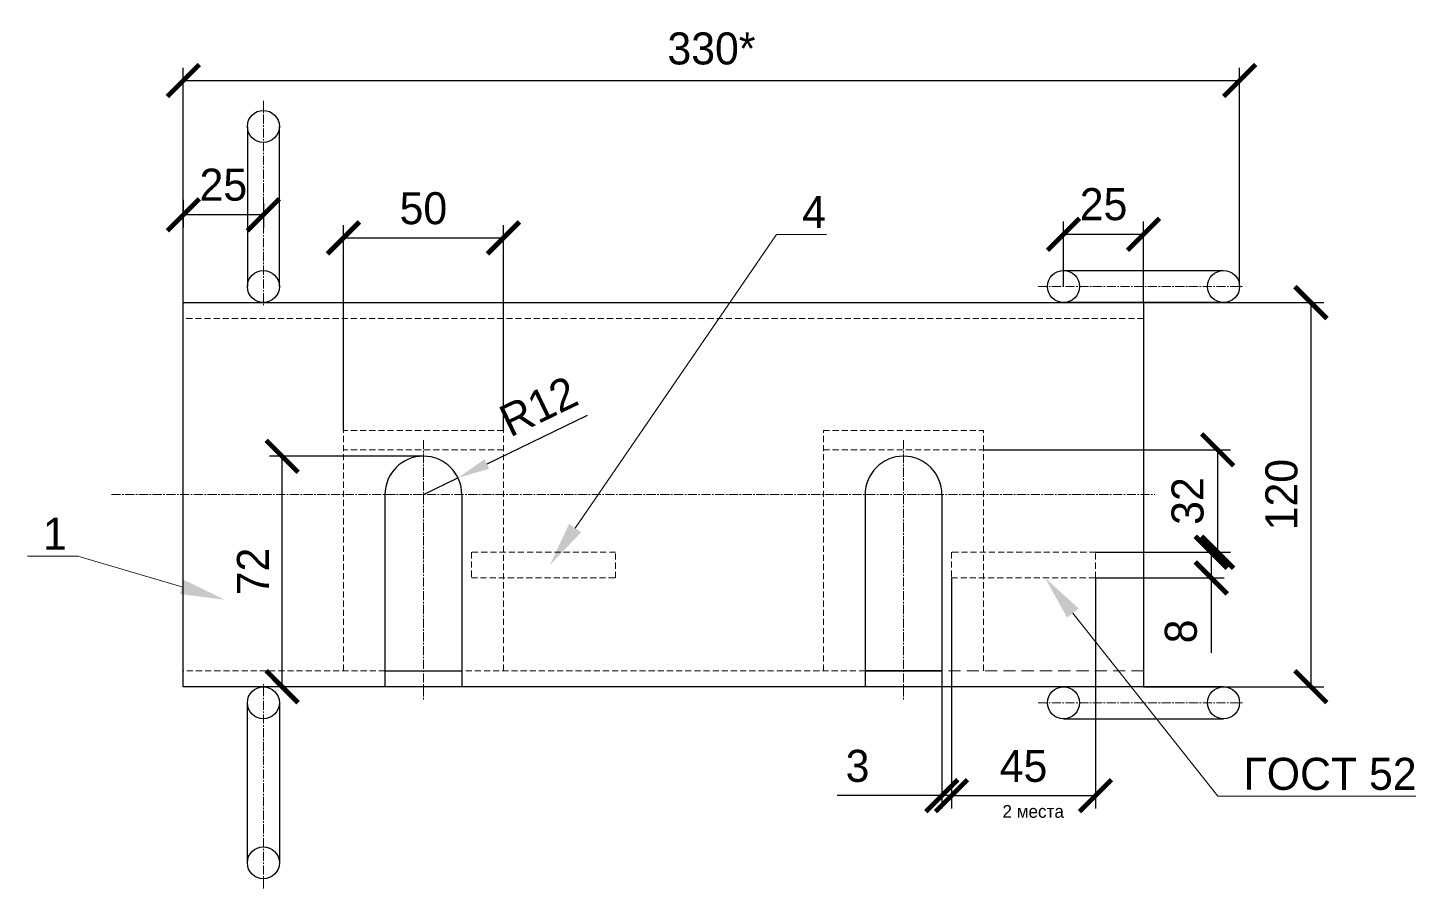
# Model space of a CAD drawing. Header units: millimetres. Extents: x 4132 to 13761, y 958 to 2510.
# Drawn here: x 5810.1 to 6241.8, y 1707.3 to 1976.1 of the extents above; entities that cross this region are included whole.
import ezdxf
from ezdxf import colors
from ezdxf.entities.mleader import LeaderData, LeaderLine
from ezdxf.math import Vec2, Vec3

# ---------------------------------------------------------------- set-up
doc = ezdxf.new("R2010")
doc.units = ezdxf.units.MM
doc.header["$LTSCALE"] = 0.3
doc.linetypes.add('CENTER2', pattern=[28.575, 19.05, -3.175, 3.175, -3.175])
doc.linetypes.add('DASHED', pattern=[19.05, 12.7, -6.35])
doc.layers.get('0').update_dxf_attribs({"lineweight": 20})
doc.layers.add('ВСП_Сплошная_толстая', color=90, linetype='Continuous', lineweight=30)
doc.layers.add('ВСП_Сплошная_тонкая', color=7, linetype='Continuous', lineweight=20)
doc.styles.add('mpp', font='mipgost.shx')
doc.dimstyles.new('Аннотативный', dxfattribs={"dimscale": 0, "dimtxt": 2.5, "dimasz": 2.5, "dimexe": 1, "dimexo": 0, "dimgap": 1, "dimtad": 1, "dimdec": 0, "dimtxsty": 'mpp', "dimblk": 'ARCHTICK', "dimcen": 1, "dimadec": 0, "dimazin": 0, "dimtfac": 1, "dimtdec": 0, "dimtmove": 0, "dimatfit": 3, "dimfxl": 1, "dimarcsym": 0})

# ---------------------------------------------------------------- blocks, each defined once
blk = doc.blocks.new('_ArchTick')
at = {"color": 0, "linetype": 'ByBlock', "const_width": 0.15}
blk.add_lwpolyline([(-0.5, -0.5), (0.5, 0.5)], dxfattribs=at)
blk = doc.blocks.new('*D151')
at = {"layer": 'Defpoints', "color": 0, "transparency": 16777216}
for p in [(6188.74, 1959.6), (6188.74, 1895.25), (5858.74, 1890.25)]:
    blk.add_point(p, dxfattribs=at)
at = {"layer": 'ВСП_Сплошная_тонкая', "color": 0, "lineweight": -2, "transparency": 16777216}
for p, q in [((5858.74, 1890.25), (5858.74, 1963.6)), ((6188.74, 1895.25), (6188.74, 1963.6)), ((5858.74, 1959.6), (6188.74, 1959.6))]:
    blk.add_line(p, q, dxfattribs=at)
at = {"layer": 'ВСП_Сплошная_тонкая', "color": 0, "lineweight": -2, "transparency": 16777216, "xscale": 10, "yscale": 10, "zscale": 10, "rotation": 180}
blk.add_blockref('_ArchTick', (5858.74, 1959.6), dxfattribs=at)
at = {"layer": 'ВСП_Сплошная_тонкая', "color": 0, "lineweight": -2, "transparency": 16777216, "xscale": 10, "yscale": 10, "zscale": 10}
blk.add_blockref('_ArchTick', (6188.74, 1959.6), dxfattribs=at)
at = {"layer": 'ВСП_Сплошная_тонкая', "color": 0, "transparency": 16777216, "insert": (6023.74, 1969.54), "char_height": 10, "attachment_point": 5, "style": 'mpp'}
blk.add_mtext('330*', dxfattribs=at)
blk = doc.blocks.new('*D152')
at = {"layer": 'Defpoints', "color": 0, "transparency": 16777216}
for p in [(5858.74, 1922.31), (5883.74, 1921.16), (5858.74, 1917.65)]:
    blk.add_point(p, dxfattribs=at)
at = {"layer": 'ВСП_Сплошная_тонкая', "color": 0, "lineweight": -2, "transparency": 16777216}
for p, q in [((5858.74, 1922.31), (5858.74, 1913.65)), ((5883.74, 1921.16), (5883.74, 1913.65)), ((5883.74, 1917.65), (5858.74, 1917.65))]:
    blk.add_line(p, q, dxfattribs=at)
at = {"layer": 'ВСП_Сплошная_тонкая', "color": 0, "lineweight": -2, "transparency": 16777216, "xscale": 10, "yscale": 10, "zscale": 10, "rotation": 180}
blk.add_blockref('_ArchTick', (5858.74, 1917.65), dxfattribs=at)
at = {"layer": 'ВСП_Сплошная_тонкая', "color": 0, "lineweight": -2, "transparency": 16777216, "xscale": 10, "yscale": 10, "zscale": 10}
blk.add_blockref('_ArchTick', (5883.74, 1917.65), dxfattribs=at)
at = {"layer": 'ВСП_Сплошная_тонкая', "color": 0, "transparency": 16777216, "insert": (5871.24, 1927), "char_height": 10, "attachment_point": 5, "style": 'mpp'}
blk.add_mtext('25', dxfattribs=at)
blk = doc.blocks.new('*D153')
at = {"layer": 'Defpoints', "color": 0, "transparency": 16777216}
for p in [(6158.74, 1890.25), (6158.74, 1770.25), (6211.01, 1770.25)]:
    blk.add_point(p, dxfattribs=at)
at = {"layer": 'ВСП_Сплошная_тонкая', "color": 0, "lineweight": -2, "transparency": 16777216}
for p, q in [((6158.74, 1890.25), (6215.01, 1890.25)), ((6211.01, 1890.25), (6211.01, 1770.25)), ((6158.74, 1770.25), (6215.01, 1770.25))]:
    blk.add_line(p, q, dxfattribs=at)
at = {"layer": 'ВСП_Сплошная_тонкая', "color": 0, "lineweight": -2, "transparency": 16777216, "xscale": 10, "yscale": 10, "zscale": 10}
for p, rotation in [((6211.01, 1890.25), 90), ((6211.01, 1770.25), 270)]:
    blk.add_blockref('_ArchTick', p, dxfattribs=dict(at, rotation=rotation))
at = {"layer": 'ВСП_Сплошная_тонкая', "color": 0, "transparency": 16777216, "insert": (6201.87, 1830.25), "char_height": 10, "attachment_point": 5, "rotation": 90, "style": 'mpp'}
blk.add_mtext('120', dxfattribs=at)
blk = doc.blocks.new('*D164')
at = {"layer": 'Defpoints', "color": 0, "transparency": 16777216}
for p in [(6158.74, 1911.55), (6133.74, 1895.25), (6158.74, 1890.25)]:
    blk.add_point(p, dxfattribs=at)
at = {"layer": 'ВСП_Сплошная_тонкая', "color": 0, "lineweight": -2, "transparency": 16777216}
for p, q in [((6133.74, 1895.25), (6133.74, 1915.55)), ((6158.74, 1890.25), (6158.74, 1915.55)), ((6133.74, 1911.55), (6158.74, 1911.55))]:
    blk.add_line(p, q, dxfattribs=at)
at = {"layer": 'ВСП_Сплошная_тонкая', "color": 0, "lineweight": -2, "transparency": 16777216, "xscale": 10, "yscale": 10, "zscale": 10, "rotation": 180}
blk.add_blockref('_ArchTick', (6133.74, 1911.55), dxfattribs=at)
at = {"layer": 'ВСП_Сплошная_тонкая', "color": 0, "lineweight": -2, "transparency": 16777216, "xscale": 10, "yscale": 10, "zscale": 10}
blk.add_blockref('_ArchTick', (6158.74, 1911.55), dxfattribs=at)
at = {"layer": 'ВСП_Сплошная_тонкая', "color": 0, "transparency": 16777216, "insert": (6146.24, 1920.9), "char_height": 10, "attachment_point": 5, "style": 'mpp'}
blk.add_mtext('25', dxfattribs=at)
blk = doc.blocks.new('*D165')
at = {"layer": 'Defpoints', "color": 0, "transparency": 16777216}
for p in [(5944.55, 1835.47), (5933.74, 1830.25)]:
    blk.add_point(p, dxfattribs=at)
at = {"layer": 'ВСП_Сплошная_тонкая', "color": 0, "lineweight": -2, "transparency": 16777216}
for p, q in [((5984.87, 1854.94), (5953.55, 1839.82)), ((5933.74, 1830.25), (5944.55, 1835.47))]:
    blk.add_line(p, q, dxfattribs=at)
at = {"layer": 'ВСП_Сплошная_тонкая', "color": 0, "transparency": 16777216}
blk.add_solid([(5952.83, 1841.32), (5954.28, 1838.32), (5944.55, 1835.47)], dxfattribs=at)
at = {"layer": 'ВСП_Сплошная_тонкая', "color": 0, "transparency": 16777216, "insert": (5969.7, 1857.86), "char_height": 10, "attachment_point": 5, "rotation": 25.7712, "style": 'mpp'}
blk.add_mtext('R12', dxfattribs=at)
blk = doc.blocks.new('*D168')
at = {"layer": 'Defpoints', "color": 0, "transparency": 16777216}
for p in [(5889.62, 1842.25), (5933.74, 1842.25), (5921.74, 1770.25)]:
    blk.add_point(p, dxfattribs=at)
at = {"layer": 'ВСП_Сплошная_тонкая', "color": 0, "lineweight": -2, "transparency": 16777216}
for p, q in [((5933.74, 1842.25), (5885.62, 1842.25)), ((5889.62, 1770.25), (5889.62, 1842.25)), ((5921.74, 1770.25), (5885.62, 1770.25))]:
    blk.add_line(p, q, dxfattribs=at)
at = {"layer": 'ВСП_Сплошная_тонкая', "color": 0, "lineweight": -2, "transparency": 16777216, "xscale": 10, "yscale": 10, "zscale": 10}
for p, rotation in [((5889.62, 1842.25), 90), ((5889.62, 1770.25), 270)]:
    blk.add_blockref('_ArchTick', p, dxfattribs=dict(at, rotation=rotation))
at = {"layer": 'ВСП_Сплошная_тонкая', "color": 0, "transparency": 16777216, "insert": (5880.49, 1806.25), "char_height": 10, "attachment_point": 5, "rotation": 90, "style": 'mpp'}
blk.add_mtext('72', dxfattribs=at)
blk = doc.blocks.new('*D170')
at = {"layer": 'Defpoints', "color": 0, "transparency": 16777216}
for p in [(6108.74, 1844.25), (6181.89, 1844.25), (6145.74, 1812.25)]:
    blk.add_point(p, dxfattribs=at)
at = {"layer": 'ВСП_Сплошная_тонкая', "color": 0, "lineweight": -2, "transparency": 16777216}
for p, q in [((6108.74, 1844.25), (6185.89, 1844.25)), ((6181.89, 1812.25), (6181.89, 1844.25)), ((6145.74, 1812.25), (6185.89, 1812.25))]:
    blk.add_line(p, q, dxfattribs=at)
at = {"layer": 'ВСП_Сплошная_тонкая', "color": 0, "lineweight": -2, "transparency": 16777216, "xscale": 10, "yscale": 10, "zscale": 10}
for p, rotation in [((6181.89, 1844.25), 90), ((6181.89, 1812.25), 270)]:
    blk.add_blockref('_ArchTick', p, dxfattribs=dict(at, rotation=rotation))
at = {"layer": 'ВСП_Сплошная_тонкая', "color": 0, "transparency": 16777216, "insert": (6172.53, 1828.25), "char_height": 10, "attachment_point": 5, "rotation": 90, "style": 'mpp'}
blk.add_mtext('32', dxfattribs=at)
blk = doc.blocks.new('*D171')
at = {"layer": 'Defpoints', "color": 0, "transparency": 16777216}
for p in [(6143.74, 1812.25), (6143.74, 1804.25), (6179.89, 1804.25)]:
    blk.add_point(p, dxfattribs=at)
at = {"layer": 'ВСП_Сплошная_тонкая', "color": 0, "lineweight": -2, "transparency": 16777216}
for p, q in [((6143.74, 1812.25), (6183.89, 1812.25)), ((6179.89, 1812.25), (6179.89, 1804.25)), ((6143.74, 1804.25), (6183.89, 1804.25)), ((6179.89, 1804.25), (6179.89, 1780.81))]:
    blk.add_line(p, q, dxfattribs=at)
at = {"layer": 'ВСП_Сплошная_тонкая', "color": 0, "lineweight": -2, "transparency": 16777216, "xscale": 10, "yscale": 10, "zscale": 10}
for p, rotation in [((6179.89, 1812.25), 90), ((6179.89, 1804.25), 270)]:
    blk.add_blockref('_ArchTick', p, dxfattribs=dict(at, rotation=rotation))
at = {"layer": 'ВСП_Сплошная_тонкая', "color": 0, "transparency": 16777216, "insert": (6170.44, 1787.53), "char_height": 10, "attachment_point": 5, "rotation": 90, "style": 'mpp'}
blk.add_mtext('8', dxfattribs=at)
blk = doc.blocks.new('*D172')
at = {"layer": 'Defpoints', "color": 0, "transparency": 16777216}
for p in [(6098.74, 1804.25), (6095.74, 1770.25), (6095.74, 1736.26)]:
    blk.add_point(p, dxfattribs=at)
at = {"layer": 'ВСП_Сплошная_тонкая', "color": 0, "lineweight": -2, "transparency": 16777216}
for p, q in [((6098.74, 1804.25), (6098.74, 1732.26)), ((6095.74, 1770.25), (6095.74, 1732.26)), ((6095.74, 1736.26), (6063.01, 1736.26)), ((6098.74, 1736.26), (6095.74, 1736.26)), ((6098.74, 1736.26), (6108.74, 1736.26))]:
    blk.add_line(p, q, dxfattribs=at)
at = {"layer": 'ВСП_Сплошная_тонкая', "color": 0, "lineweight": -2, "transparency": 16777216, "xscale": 10, "yscale": 10, "zscale": 10}
blk.add_blockref('_ArchTick', (6095.74, 1736.26), dxfattribs=at)
at = {"layer": 'ВСП_Сплошная_тонкая', "color": 0, "lineweight": -2, "transparency": 16777216, "xscale": 10, "yscale": 10, "zscale": 10, "rotation": 180}
blk.add_blockref('_ArchTick', (6098.74, 1736.26), dxfattribs=at)
at = {"layer": 'ВСП_Сплошная_тонкая', "color": 0, "transparency": 16777216, "insert": (6069.38, 1745.48), "char_height": 10, "attachment_point": 5, "style": 'mpp'}
blk.add_mtext('3', dxfattribs=at)
blk = doc.blocks.new('*D173')
at = {"layer": 'Defpoints', "color": 0, "transparency": 16777216}
for p in [(6098.74, 1804.25), (6143.74, 1804.25), (6143.74, 1736.26)]:
    blk.add_point(p, dxfattribs=at)
at = {"layer": 'ВСП_Сплошная_тонкая', "color": 0, "lineweight": -2, "transparency": 16777216}
for p, q in [((6098.74, 1804.25), (6098.74, 1732.26)), ((6143.74, 1804.25), (6143.74, 1732.26)), ((6098.74, 1736.26), (6143.74, 1736.26))]:
    blk.add_line(p, q, dxfattribs=at)
at = {"layer": 'ВСП_Сплошная_тонкая', "color": 0, "lineweight": -2, "transparency": 16777216, "xscale": 10, "yscale": 10, "zscale": 10, "rotation": 180}
blk.add_blockref('_ArchTick', (6098.74, 1736.26), dxfattribs=at)
at = {"layer": 'ВСП_Сплошная_тонкая', "color": 0, "lineweight": -2, "transparency": 16777216, "xscale": 10, "yscale": 10, "zscale": 10}
blk.add_blockref('_ArchTick', (6143.74, 1736.26), dxfattribs=at)
at = {"layer": 'ВСП_Сплошная_тонкая', "color": 0, "transparency": 16777216, "insert": (6121.24, 1745.48), "char_height": 10, "attachment_point": 5, "style": 'mpp'}
blk.add_mtext('45', dxfattribs=at)
blk = doc.blocks.new('*D175')
at = {"layer": 'Defpoints', "color": 0, "transparency": 16777216}
for p in [(5958.74, 1910.41), (5908.74, 1850.25), (5958.74, 1850.25)]:
    blk.add_point(p, dxfattribs=at)
at = {"layer": 'ВСП_Сплошная_тонкая', "color": 0, "lineweight": -2, "transparency": 16777216}
for p, q in [((5908.74, 1850.25), (5908.74, 1914.41)), ((5958.74, 1850.25), (5958.74, 1914.41)), ((5908.74, 1910.41), (5958.74, 1910.41))]:
    blk.add_line(p, q, dxfattribs=at)
at = {"layer": 'ВСП_Сплошная_тонкая', "color": 0, "lineweight": -2, "transparency": 16777216, "xscale": 10, "yscale": 10, "zscale": 10, "rotation": 180}
blk.add_blockref('_ArchTick', (5908.74, 1910.41), dxfattribs=at)
at = {"layer": 'ВСП_Сплошная_тонкая', "color": 0, "lineweight": -2, "transparency": 16777216, "xscale": 10, "yscale": 10, "zscale": 10}
blk.add_blockref('_ArchTick', (5958.74, 1910.41), dxfattribs=at)
at = {"layer": 'ВСП_Сплошная_тонкая', "color": 0, "transparency": 16777216, "insert": (5933.74, 1919.64), "char_height": 10, "attachment_point": 5, "style": 'mpp'}
blk.add_mtext('50', dxfattribs=at)

msp = doc.modelspace()

# ---------------------------------------------------------------- linework, layer by layer
at = {"layer": 'ВСП_Сплошная_толстая', "color": 7}
for points in [[(5878.7429, 1945.2537), (5878.7429, 1895.2537)], [(5888.7429, 1895.2537), (5888.7429, 1945.2537)], [(6133.7429, 1900.2537), (6183.7429, 1900.2537)], [(6183.7429, 1890.2537), (6133.7429, 1890.2537)], [(5921.7429, 1830.2537), (5921.7429, 1770.2537)], [(5945.7429, 1830.2537), (5945.7429, 1770.2537)], [(6071.7429, 1830.2537), (6071.7429, 1770.2537)], [(6095.7429, 1830.2537), (6095.7429, 1770.2537)], [(5921.7429, 1775.2537), (5945.7429, 1775.2537)], [(6071.7429, 1775.2537), (6095.7429, 1775.2537)], [(6095.7429, 1775.2537), (6071.7429, 1775.2537)], [(6183.7429, 1770.2537), (6133.7429, 1770.2537)], [(5878.7429, 1715.2537), (5878.7429, 1765.2537)], [(5888.7429, 1765.2537), (5888.7429, 1715.2537)], [(6133.7429, 1760.2537), (6183.7429, 1760.2537)]]:
    msp.add_lwpolyline(points, dxfattribs=at)
msp.add_lwpolyline([(5858.7429, 1890.2537), (6158.7429, 1890.2537), (6158.7429, 1770.2537), (5858.7429, 1770.2537)], close=True, dxfattribs=at)
at = {"layer": 'ВСП_Сплошная_толстая', "color": 7, "linetype": 'DASHED', "lineweight": 20, "ltscale": 0.5}
msp.add_lwpolyline([(5958.7429, 1775.2537), (5958.7429, 1850.2537)], dxfattribs=at)
at = {"layer": 'ВСП_Сплошная_толстая', "color": 7, "linetype": 'CENTER2', "lineweight": 20, "ltscale": 0.5}
for points in [[(5933.7429, 1847.2614), (5933.7429, 1765.8799)], [(6083.7429, 1847.2614), (6083.7429, 1765.8799)]]:
    msp.add_lwpolyline(points, dxfattribs=at)
at = {"layer": 'ВСП_Сплошная_толстая', "color": 7}
for centre in [(5883.7429, 1945.2537), (5883.7429, 1895.2537), (6133.7429, 1895.2537), (6183.7429, 1895.2537), (5883.7429, 1765.2537), (6133.7429, 1765.2537), (6183.7429, 1765.2537), (5883.7429, 1715.2537)]:
    msp.add_circle(centre, 5, dxfattribs=at)
for centre in [(5933.7429, 1830.2537), (6083.7429, 1830.2537)]:
    msp.add_arc(centre, 12, 0, 180, dxfattribs=at)
at = {"layer": 'ВСП_Сплошная_тонкая', "color": 7, "linetype": 'CENTER2', "ltscale": 0.5}
for points in [[(5883.7429, 1953.2163), (5883.7429, 1889.1062)], [(6125.7804, 1895.2537), (6189.8904, 1895.2537)], [(5836.3021, 1830.2537), (6162.2471, 1830.2537)], [(5883.7429, 1707.2912), (5883.7429, 1771.4013)], [(6125.7804, 1765.2537), (6189.8904, 1765.2537)]]:
    msp.add_lwpolyline(points, dxfattribs=at)
at = {"layer": 'ВСП_Сплошная_тонкая', "color": 7, "linetype": 'DASHED', "ltscale": 0.5}
for points in [[(6158.7429, 1885.2537), (5858.7429, 1885.2537)], [(5958.7429, 1850.2537), (5908.7429, 1850.2537)], [(5908.7429, 1775.2537), (5908.7429, 1850.2537)], [(6058.7429, 1775.2537), (6058.7429, 1850.2537)], [(6058.7429, 1850.2537), (6108.7429, 1850.2537)], [(6108.7429, 1775.2537), (6108.7429, 1850.2537)], [(5958.7429, 1844.2537), (5908.7429, 1844.2537)], [(6058.7429, 1844.2537), (6108.7429, 1844.2537)], [(5921.7429, 1775.2537), (5858.7429, 1775.2537)], [(6071.7429, 1775.2537), (5945.7429, 1775.2537)]]:
    msp.add_lwpolyline(points, dxfattribs=at)
for points in [[(5948.7429, 1812.2537), (5948.7429, 1804.2537), (5993.7429, 1804.2537), (5993.7429, 1812.2537)], [(6098.7429, 1812.2537), (6098.7429, 1804.2537), (6143.7429, 1804.2537), (6143.7429, 1812.2537)]]:
    msp.add_lwpolyline(points, close=True, dxfattribs=at)
at = {"layer": 'ВСП_Сплошная_тонкая', "color": 7, "linetype": 'DASHED'}
msp.add_lwpolyline([(6158.7429, 1775.2537), (6095.7429, 1775.2537)], dxfattribs=at)

# ---------------------------------------------------------------- texts
at = {"layer": 'ВСП_Сплошная_тонкая', "color": 7, "insert": (6114.6492, 1733.3276), "char_height": 4, "width": 26.044541, "attachment_point": 1, "style": 'mpp'}
msp.add_mtext('2 места', dxfattribs=at)

# ---------------------------------------------------------------- dimensions: what is measured, and where the dimension line sits
at = {"layer": 'ВСП_Сплошная_тонкая', "color": 7}
dim = msp.add_linear_dim(base=(6188.7429, 1959.6027), p1=(5858.7429, 1890.2537), p2=(6188.7429, 1895.2537), text='<>*', dimstyle='Аннотативный', dxfattribs=at)
dim.commit()
dim.dimension.update_dxf_attribs({"geometry": '*D151', "text_midpoint": (6023.7429, 1969.5389)})
for base, p1, p2, picture, middle in [((5858.7429, 1917.6461), (5883.7429, 1921.1613), (5858.7429, 1922.3088), '*D152', (5871.2429, 1926.9974)), ((5958.7429, 1910.4075), (5908.7429, 1850.2537), (5958.7429, 1850.2537), '*D175', (5933.7429, 1919.6407)), ((6158.7429, 1911.547), (6133.7429, 1895.2537), (6158.7429, 1890.2537), '*D164', (6146.2429, 1920.8983)), ((6095.7429, 1736.259), (6098.7429, 1804.2537), (6095.7429, 1770.2537), '*D172', (6069.3782, 1745.4809)), ((6143.7429, 1736.259), (6098.7429, 1804.2537), (6143.7429, 1804.2537), '*D173', (6121.2429, 1745.4809))]:
    dim = msp.add_linear_dim(base=base, p1=p1, p2=p2, dimstyle='Аннотативный', dxfattribs=at)
    dim.commit()
    dim.dimension.update_dxf_attribs({"geometry": picture, "text_midpoint": middle})
for base, p1, p2, picture, middle in [((6211.0092, 1770.2537), (6158.7429, 1890.2537), (6158.7429, 1770.2537), '*D153', (6201.8686, 1830.2537)), ((5889.6168, 1842.2537), (5921.7429, 1770.2537), (5933.7429, 1842.2537), '*D168', (5880.4875, 1806.2537)), ((6181.8851, 1844.2537), (6145.7429, 1812.2537), (6108.7429, 1844.2537), '*D170', (6172.5338, 1828.2537)), ((6179.8851, 1804.2537), (6143.7429, 1812.2537), (6143.7429, 1804.2537), '*D171', (6170.4413, 1787.5318))]:
    dim = msp.add_linear_dim(base=base, p1=p1, p2=p2, angle=90, dimstyle='Аннотативный', dxfattribs=at)
    dim.commit()
    dim.dimension.update_dxf_attribs({"geometry": picture, "text_midpoint": middle})
dim = msp.add_radius_dim(center=(5933.7429, 1830.2537), mpoint=(5944.5494, 1835.4711), dimstyle='Аннотативный', override={"dimsah": 1}, dxfattribs=at)
dim.commit()
dim.dimension.update_dxf_attribs({"geometry": '*D165', "text_midpoint": (5969.7046, 1857.8564)})

# ---------------------------------------------------------------- leaders
ml = msp.add_multileader_mtext('Standard', dxfattribs=at)
ml.set_content('4', color=7, style='mpp')
ml.set_leader_properties(color=256, linetype='ByLayer', lineweight=13)
ml.build(insert=Vec2(0, 0))
ml.multileader.update_dxf_attribs({"has_dogleg": 0, "text_left_attachment_type": 6, "text_right_attachment_type": 6, "dogleg_length": 0.36, "arrow_head_size": 14, "scale": 4})
ctx = ml.context
ctx.base_point, ctx.scale, ctx.char_height, ctx.arrow_head_size, ctx.landing_gap_size, ctx.plane_origin = Vec3(6044.0813, 1911.547), 4, 10, 14, 8, Vec3(5973.2429, 1808.2537)
ctx.left_attachment, ctx.right_attachment = 6, 6
notes = []
notes.append((ctx, [(0, (1, 1, 0), (6042.6413, 1911.547), (1, 0), 1.44, [(0, [(5973.2429, 1808.2537)], 0, [])])]))
ctx.mtext.insert, ctx.mtext.flow_direction = Vec3(6052.0813, 1923.547), 5
ml = msp.add_multileader_mtext('Standard', dxfattribs=at)
ml.set_content('1', color=7, style='mpp')
ml.set_leader_properties(color=256, linetype='ByLayer', lineweight=13)
ml.build(insert=Vec2(0, 0))
ml.multileader.update_dxf_attribs({"has_dogleg": 0, "text_left_attachment_type": 6, "text_right_attachment_type": 6, "dogleg_length": 0.36, "arrow_head_size": 14, "scale": 4})
ctx = ml.context
ctx.base_point, ctx.scale, ctx.char_height, ctx.arrow_head_size, ctx.landing_gap_size, ctx.plane_origin = Vec3(5806.8926, 1811.0459), 4, 10, 14, 8, Vec3(5871.6832, 1797.4374)
ctx.left_attachment, ctx.right_attachment = 6, 6
notes.append((ctx, [(0, (1, 1, 0), (5827.1898, 1811.0459), (-1, 0), 1.44, [(0, [(5871.6832, 1797.4374)], 0, [])])]))
ctx.mtext.insert, ctx.mtext.flow_direction = Vec3(5814.8926, 1823.0459), 5
ml = msp.add_multileader_mtext('Standard', dxfattribs=at)
ml.set_content('ГОСТ 5264-80 Т1  5       ', color=7, style='mpp')
ml.set_leader_properties(color=256, linetype='ByLayer', lineweight=13)
ml.build(insert=Vec2(0, 0))
ml.multileader.update_dxf_attribs({"has_dogleg": 0, "text_left_attachment_type": 6, "text_right_attachment_type": 6, "dogleg_length": 0.36, "arrow_head_size": 14, "scale": 4})
ctx = ml.context
ctx.base_point, ctx.scale, ctx.char_height, ctx.arrow_head_size, ctx.landing_gap_size, ctx.plane_origin = Vec3(6181.9833, 1736.0604), 4, 10, 14, 8, Vec3(6114.0814, 1849.5666)
ctx.left_attachment, ctx.right_attachment = 6, 6
notes.append((ctx, [(1, (1, 1, 0), (6180.5433, 1736.0604), (1, 0), 1.44, [(1, [(6127.9649, 1804.2537)], 0, [])])]))
ctx.mtext.insert, ctx.mtext.width, ctx.mtext.flow_direction = Vec3(6189.9833, 1748.0604), 118.838923, 5
for ctx, leaders in notes:
    for number, flags, end, landing, length, lines in leaders:
        leader = LeaderData()
        leader.index, (leader.has_last_leader_line, leader.has_dogleg_vector, leader.attachment_direction) = number, flags
        leader.last_leader_point, leader.dogleg_vector, leader.dogleg_length = Vec3(end), Vec3(landing), length
        for number, points, colour, breaks in lines:
            line = LeaderLine()
            line.index, line.vertices, line.color, line.breaks = number, Vec3.list(points), colors.encode_raw_color(colour), breaks
            leader.lines.append(line)
        ctx.leaders.append(leader)

doc.saveas('drawing.dxf')
